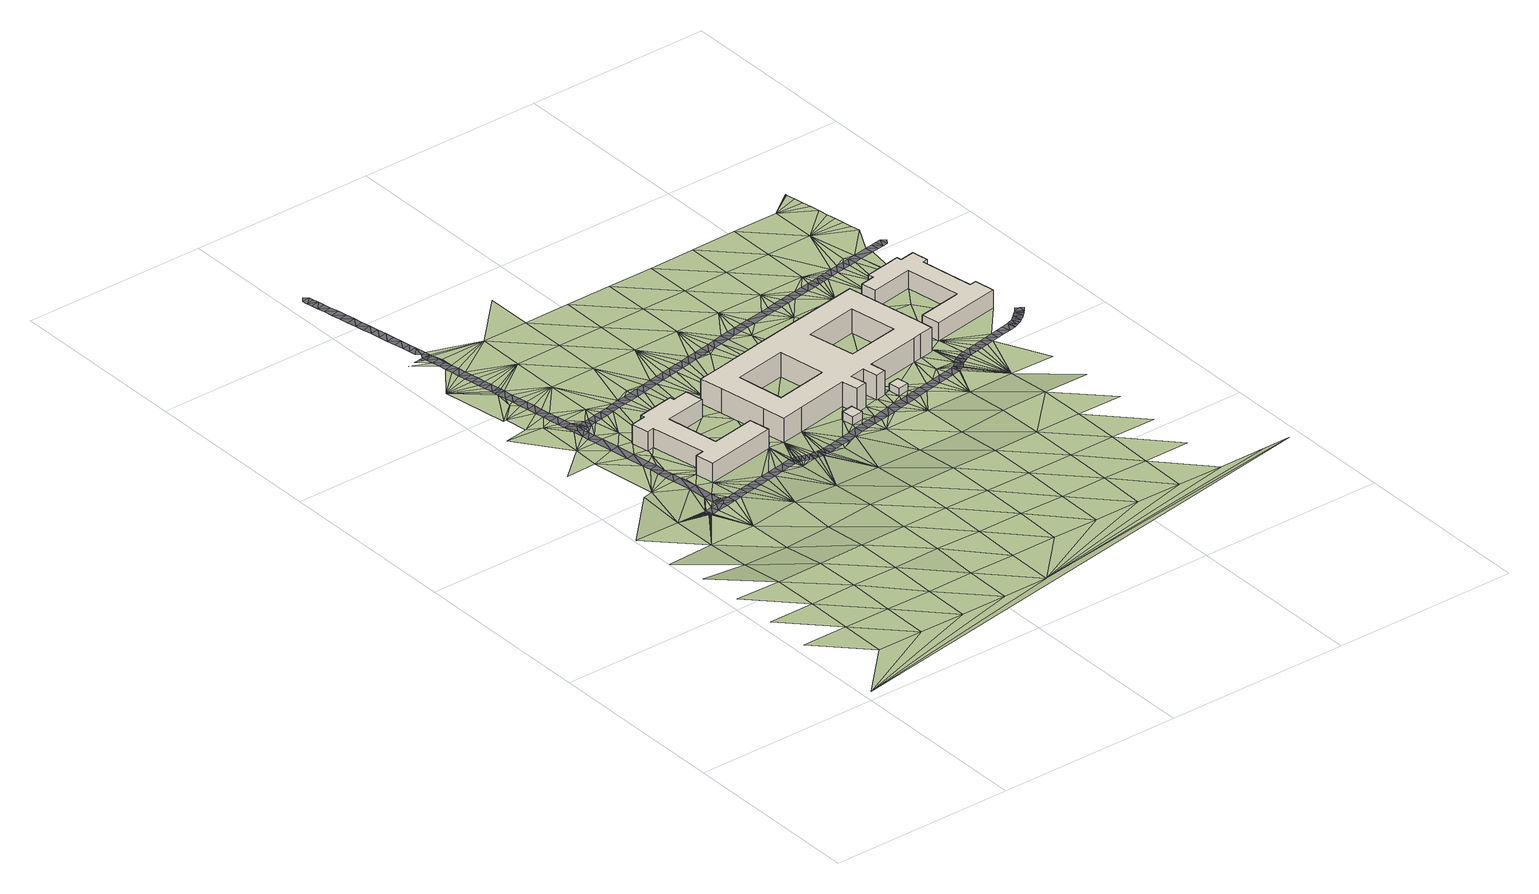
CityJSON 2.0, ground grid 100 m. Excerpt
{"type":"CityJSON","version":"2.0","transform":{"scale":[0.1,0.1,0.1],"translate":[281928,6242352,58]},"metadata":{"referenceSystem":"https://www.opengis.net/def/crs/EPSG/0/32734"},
"CityObjects":{
"building1":{"type":"Building","attributes":{"osm_building":"dormitory","osm_building:levels":"3","osm_residential":"university","osm_address":"Anglo Residence Bellville 7530 Cape Town","plus_code":"4FRW3J8R+3GW","ground_height":60.95,"building_height":9.7,"roof_height":70.65},"geometry":[{"type":"Solid","lod":"1","boundaries":[[[[0,1,2,3]],[[1,4,5,2]],[[4,6,7,5]],[[6,8,9,7]],[[8,10,11,9]],[[10,12,13,11]],[[12,14,15,13]],[[14,16,17,15]],[[16,18,19,17]],[[18,20,21,19]],[[20,22,23,21]],[[22,24,25,23]],[[24,26,27,25]],[[26,28,29,27]],[[28,30,31,29]],[[30,32,33,31]],[[32,34,35,33]],[[34,0,3,35]],[[3,2,5,7,9,11,13,15,17,19,21,23,25,27,29,31,33,35]],[[34,32,30,28,26,24,22,20,18,16,14,12,10,8,6,4,1,0]]]]}]},
"building2":{"type":"Building","attributes":{"osm_building":"yes","osm_building:levels":"1","plus_code":"4FRW3J7R+XVM","ground_height":61.16,"building_height":4.1,"roof_height":65.26},"geometry":[{"type":"Solid","lod":"1","boundaries":[[[[36,37,38,39]],[[37,40,41,38]],[[40,42,43,41]],[[42,44,45,43]],[[44,36,39,45]],[[39,38,41,43,45]],[[44,42,40,37,36]]]]}]},
"building3":{"type":"Building","attributes":{"osm_building":"dormitory","osm_building:levels":"4","osm_residential":"university","osm_type":"multipolygon","osm_address":"Freedom Square Residence Bellville 7530 Cape Town","plus_code":"4FRW3J8R+4WF","ground_height":61.73,"building_height":12.5,"roof_height":74.23},"geometry":[{"type":"Solid","lod":"1","boundaries":[[[[46,47,48,49]],[[47,50,51,48]],[[50,52,53,51]],[[52,54,55,53]],[[54,56,57,55]],[[56,58,59,57]],[[58,60,61,59]],[[60,62,63,61]],[[62,64,65,63]],[[64,66,67,65]],[[66,68,69,67]],[[68,70,71,69]],[[70,72,73,71]],[[72,74,75,73]],[[74,76,77,75]],[[76,78,79,77]],[[78,80,81,79]],[[80,82,83,81]],[[82,84,85,83]],[[84,86,87,85]],[[86,88,89,87]],[[88,90,91,89]],[[90,92,93,91]],[[92,94,95,93]],[[94,96,97,95]],[[96,98,99,97]],[[98,46,49,99]],[[100,101,102,103]],[[101,104,105,102]],[[104,106,107,105]],[[106,100,103,107]],[[108,109,110,111]],[[109,112,113,110]],[[112,114,115,113]],[[114,108,111,115]],[[49,48,51,53,55,57,59,61,63,65,67,69,71,73,75,77,79,81,83,85,87,89,91,93,95,97,99],[103,102,105,107],[111,110,113,115]],[[98,96,94,92,90,88,86,84,82,80,78,76,74,72,70,68,66,64,62,60,58,56,54,52,50,47,46],[106,104,101,100],[114,112,109,108]]]]}]},
"building4":{"type":"Building","attributes":{"osm_building":"yes","osm_building:levels":"1","plus_code":"4FRW3J8V+222","ground_height":61.37,"building_height":4.1,"roof_height":65.47},"geometry":[{"type":"Solid","lod":"1","boundaries":[[[[116,117,118,119]],[[117,120,121,118]],[[120,122,123,121]],[[122,116,119,123]],[[119,118,121,123]],[[122,120,117,116]]]]}]},
"building5":{"type":"Building","attributes":{"osm_building":"dormitory","osm_building:levels":"3","osm_residential":"university","osm_address":"De Beers Residence Bellville 7530 Cape Town","plus_code":"4FRW3J8V+57H","ground_height":61.99,"building_height":9.7,"roof_height":71.69},"geometry":[{"type":"Solid","lod":"1","boundaries":[[[[124,125,126,127]],[[125,128,129,126]],[[128,130,131,129]],[[130,132,133,131]],[[132,134,135,133]],[[134,136,137,135]],[[136,138,139,137]],[[138,140,141,139]],[[140,142,143,141]],[[142,144,145,143]],[[144,146,147,145]],[[146,148,149,147]],[[148,150,151,149]],[[150,152,153,151]],[[152,154,155,153]],[[154,156,157,155]],[[156,158,159,157]],[[158,124,127,159]],[[127,126,129,131,133,135,137,139,141,143,145,147,149,151,153,155,157,159]],[[158,156,154,152,150,148,146,144,142,140,138,136,134,132,130,128,125,124]]]]}]},
"terrain1":{"type":"TINRelief","geometry":[{"type":"CompositeSurface","lod":"1","boundaries":[[[160,161,162]],[[162,163,164]],[[160,165,166]],[[160,162,164]],[[165,167,168]],[[164,163,169]],[[170,165,160]],[[167,171,172]],[[170,160,164]],[[173,167,165]],[[171,174,175]],[[165,170,173]],[[169,163,176]],[[167,177,171]],[[178,179,174]],[[170,164,169]],[[173,177,167]],[[178,180,179]],[[171,181,174]],[[173,170,182]],[[177,181,171]],[[170,169,182]],[[183,178,174]],[[176,163,184]],[[185,177,173]],[[183,174,186]],[[174,187,186]],[[187,174,188]],[[181,189,174]],[[188,174,190]],[[190,174,191]],[[192,191,174]],[[178,193,180]],[[189,192,174]],[[194,195,178]],[[178,195,196]],[[194,178,197]],[[178,196,198]],[[178,198,199]],[[178,200,197]],[[183,200,178]],[[178,199,201]],[[178,201,202]],[[182,185,173]],[[178,202,203]],[[204,178,203]],[[178,204,205]],[[206,178,205]],[[206,207,178]],[[207,208,178]],[[208,209,178]],[[209,210,178]],[[210,211,178]],[[212,181,177]],[[193,178,213]],[[213,178,211]],[[214,215,216]],[[217,192,189]],[[218,217,189]],[[182,169,176]],[[219,218,189]],[[189,220,219]],[[221,220,189]],[[185,212,177]],[[189,222,221]],[[223,211,224]],[[223,224,225]],[[223,225,226]],[[227,223,226]],[[193,228,216]],[[181,229,189]],[[189,230,222]],[[231,232,214]],[[233,232,231]],[[223,213,211]],[[234,193,213]],[[235,227,236]],[[235,237,227]],[[234,238,193]],[[185,182,239]],[[223,227,237]],[[240,193,238]],[[241,193,240]],[[212,229,181]],[[228,193,241]],[[214,216,242]],[[189,243,230]],[[176,239,182]],[[216,228,244]],[[244,242,216]],[[243,189,245]],[[246,247,248]],[[249,231,214]],[[250,246,233]],[[242,251,214]],[[252,253,254]],[[255,253,252]],[[255,252,256]],[[257,214,251]],[[252,258,256]],[[185,259,212]],[[257,260,214]],[[233,231,261]],[[249,214,260]],[[262,263,248]],[[229,264,189]],[[189,264,245]],[[265,266,267]],[[258,252,268]],[[266,258,24]],[[250,233,261]],[[239,259,185]],[[231,249,269]],[[267,266,270]],[[247,246,271]],[[262,248,247]],[[231,269,272]],[[258,268,24]],[[270,265,267]],[[273,246,250]],[[274,265,270]],[[275,231,272]],[[271,246,273]],[[231,275,261]],[[276,277,278]],[[266,24,270]],[[276,278,279]],[[20,277,274]],[[278,280,279]],[[281,263,262]],[[282,263,281]],[[282,283,263]],[[229,212,284]],[[24,268,285]],[[286,263,283]],[[270,20,274]],[[263,286,287]],[[278,277,20]],[[288,280,289]],[[287,290,263]],[[271,291,247]],[[292,245,264]],[[293,263,290]],[[278,294,280]],[[295,247,291]],[[296,263,293]],[[297,298,299]],[[262,247,295]],[[300,263,296]],[[239,176,184]],[[301,288,302]],[[303,304,305]],[[280,294,289]],[[297,299,306]],[[307,308,299]],[[259,284,212]],[[302,307,301]],[[24,285,309]],[[303,305,310]],[[306,299,308]],[[303,311,312]],[[264,313,292]],[[302,288,289]],[[311,303,310]],[[314,294,278]],[[278,20,314]],[[315,316,317]],[[307,318,308]],[[302,318,307]],[[309,319,24]],[[320,321,322]],[[264,229,323]],[[264,324,313]],[[322,317,320]],[[312,325,326]],[[327,326,325]],[[328,321,320]],[[329,321,328]],[[312,311,325]],[[330,259,239]],[[331,24,319]],[[332,302,289]],[[333,313,324]],[[229,284,323]],[[324,264,334]],[[302,335,318]],[[336,337,327]],[[337,336,338]],[[311,339,325]],[[332,289,340]],[[338,336,341]],[[341,336,342]],[[342,336,343]],[[239,184,330]],[[344,345,346]],[[343,336,347]],[[332,348,302]],[[346,349,344]],[[334,333,324]],[[350,325,339]],[[335,302,351]],[[349,346,352]],[[264,353,334]],[[325,336,327]],[[348,354,302]],[[355,347,356]],[[357,355,356]],[[358,357,356]],[[350,359,325]],[[354,351,302]],[[356,360,358]],[[284,259,361]],[[360,356,362]],[[363,362,356]],[[363,356,364]],[[365,264,323]],[[365,353,264]],[[366,24,331]],[[359,367,325]],[[361,259,330]],[[368,369,364]],[[370,371,372]],[[345,369,368]],[[356,347,336]],[[373,354,348]],[[346,345,368]],[[352,346,368]],[[374,352,368]],[[325,367,375]],[[376,374,368]],[[375,336,325]],[[377,323,284]],[[348,378,373]],[[365,379,353]],[[380,366,331]],[[356,368,364]],[[377,284,361]],[[381,336,375]],[[382,371,370]],[[378,348,383]],[[330,184,384]],[[184,163,385]],[[380,386,366]],[[372,371,387]],[[379,365,388]],[[378,389,373]],[[379,388,390]],[[365,323,391]],[[366,386,392]],[[389,378,393]],[[330,384,361]],[[356,336,394]],[[394,336,381]],[[395,390,388]],[[383,396,378]],[[391,323,377]],[[381,397,398]],[[393,378,399]],[[366,392,400]],[[365,401,388]],[[388,402,395]],[[388,403,402]],[[388,404,403]],[[396,405,378]],[[366,400,406]],[[366,406,407]],[[407,408,366]],[[396,409,405]],[[410,404,388]],[[398,397,411]],[[371,382,412]],[[399,378,413]],[[414,410,388]],[[412,387,371]],[[401,365,415]],[[394,381,398]],[[378,405,413]],[[416,414,388]],[[417,382,366]],[[377,361,418]],[[415,365,419]],[[388,420,416]],[[356,421,368]],[[366,408,66]],[[420,388,401]],[[408,422,66]],[[423,398,411]],[[424,365,391]],[[419,365,425]],[[422,426,66]],[[66,426,427]],[[427,428,66]],[[417,366,66]],[[429,66,428]],[[365,424,425]],[[430,66,429]],[[382,417,64]],[[418,361,384]],[[421,356,394]],[[66,430,431]],[[398,423,432]],[[184,433,384]],[[413,405,434]],[[66,64,417]],[[394,398,432]],[[435,66,431]],[[64,412,382]],[[436,405,387]],[[437,66,435]],[[412,438,387]],[[391,377,439]],[[405,440,434]],[[438,436,387]],[[438,412,64]],[[425,424,441]],[[442,443,437]],[[432,444,394]],[[445,441,424]],[[66,437,446]],[[447,405,436]],[[439,377,418]],[[440,405,447]],[[421,448,368]],[[449,445,424]],[[437,443,446]],[[446,443,450]],[[424,451,449]],[[452,449,451]],[[424,391,453]],[[454,440,447]],[[455,368,448]],[[452,451,456]],[[457,446,450]],[[394,444,458]],[[418,384,433]],[[458,421,394]],[[436,459,447]],[[391,439,453]],[[447,460,454]],[[451,461,456]],[[446,457,462]],[[451,424,463]],[[433,184,464]],[[444,465,458]],[[466,460,447]],[[467,461,451]],[[462,468,446]],[[459,466,447]],[[465,469,458]],[[470,439,418]],[[471,448,421]],[[467,451,463]],[[472,424,453]],[[473,474,475]],[[472,463,424]],[[458,469,476]],[[477,466,459]],[[468,478,446]],[[470,418,433]],[[471,421,458]],[[476,479,458]],[[459,480,477]],[[453,439,481]],[[468,482,478]],[[483,458,479]],[[480,459,484]],[[473,475,485]],[[40,482,486]],[[478,487,446]],[[481,439,470]],[[488,448,471]],[[40,478,482]],[[489,458,483]],[[463,490,491]],[[473,492,474]],[[490,463,472]],[[464,184,493]],[[494,40,486]],[[484,459,495]],[[472,453,496]],[[491,490,497]],[[40,494,498]],[[470,433,464]],[[499,471,458]],[[481,496,453]],[[495,459,500]],[[501,497,490]],[[458,489,499]],[[494,502,498]],[[487,478,503]],[[504,484,495]],[[505,498,506]],[[485,492,473]],[[506,503,505]],[[501,490,507]],[[502,508,498]],[[509,490,472]],[[506,487,503]],[[506,498,508]],[[489,510,499]],[[495,511,504]],[[507,490,512]],[[513,481,470]],[[514,488,471]],[[509,472,496]],[[506,508,515]],[[516,499,510]],[[511,495,517]],[[490,518,512]],[[513,470,464]],[[500,517,495]],[[515,508,519]],[[471,499,514]],[[184,520,493]],[[516,521,499]],[[519,522,515]],[[500,523,517]],[[496,481,524]],[[490,525,518]],[[526,499,521]],[[515,527,528]],[[525,490,509]],[[529,523,500]],[[527,515,522]],[[524,481,513]],[[530,499,526]],[[488,514,531]],[[528,527,532]],[[529,533,523]],[[527,522,534]],[[525,535,518]],[[536,509,496]],[[537,527,534]],[[533,529,538]],[[513,464,493]],[[525,539,535]],[[514,499,540]],[[530,540,499]],[[536,496,524]],[[122,537,534]],[[534,541,122]],[[542,538,529]],[[533,538,543]],[[544,545,546]],[[544,537,120]],[[539,525,547]],[[520,184,548]],[[544,120,545]],[[537,122,120]],[[122,541,549]],[[530,550,540]],[[525,509,551]],[[552,543,538]],[[553,545,120]],[[554,547,525]],[[555,538,542]],[[549,116,122]],[[513,556,524]],[[514,557,531]],[[553,117,545]],[[550,558,540]],[[551,509,536]],[[538,559,552]],[[117,553,120]],[[525,560,554]],[[116,549,561]],[[562,563,564]],[[493,556,513]],[[557,514,540]],[[565,540,558]],[[559,538,566]],[[116,567,117]],[[116,561,567]],[[568,560,525]],[[569,540,565]],[[536,524,570]],[[525,551,568]],[[567,571,117]],[[555,572,538]],[[117,573,545]],[[184,385,548]],[[556,570,524]],[[566,538,572]],[[557,574,531]],[[575,563,562]],[[540,569,576]],[[577,560,568]],[[563,578,564]],[[117,571,573]],[[568,579,577]],[[556,493,520]],[[551,536,580]],[[581,566,572]],[[582,557,540]],[[570,583,536]],[[584,573,571]],[[540,576,582]],[[585,579,568]],[[586,572,555]],[[587,581,572]],[[588,584,589]],[[568,551,580]],[[578,563,575]],[[568,590,585]],[[536,583,580]],[[588,573,584]],[[591,570,556]],[[592,574,557]],[[582,576,593]],[[588,589,594]],[[595,587,572]],[[590,568,596]],[[596,568,597]],[[597,568,598]],[[573,588,599]],[[582,592,557]],[[600,582,593]],[[588,594,601]],[[572,602,595]],[[601,603,588]],[[588,604,599]],[[603,605,588]],[[568,606,598]],[[600,607,582]],[[602,572,608]],[[583,570,609]],[[588,605,610]],[[606,568,580]],[[610,611,588]],[[611,604,588]],[[605,603,612]],[[607,613,582]],[[572,586,614]],[[599,604,615]],[[592,616,574]],[[617,598,606]],[[614,608,572]],[[606,618,617]],[[615,604,619]],[[606,620,618]],[[613,621,582]],[[620,606,622]],[[615,619,623]],[[606,624,622]],[[624,606,625]],[[626,627,628]],[[606,627,625]],[[623,629,615]],[[630,580,583]],[[629,631,615]],[[631,632,615]],[[628,627,606]],[[633,615,632]],[[634,628,635]],[[636,614,586]],[[637,592,582]],[[638,615,639]],[[628,606,635]],[[615,633,640]],[[608,614,641]],[[621,637,582]],[[640,639,615]],[[642,643,638]],[[606,644,635]],[[642,638,639]],[[645,641,614]],[[640,646,639]],[[646,647,639]],[[606,580,648]],[[644,606,649]],[[650,636,643]],[[647,651,639]],[[649,652,644]],[[621,653,637]],[[614,636,654]],[[655,616,592]],[[606,656,649]],[[614,657,645]],[[639,651,658]],[[654,636,650]],[[657,614,659]],[[652,649,656]],[[656,606,660]],[[614,661,659]],[[662,637,653]],[[642,663,643]],[[655,592,637]],[[639,658,664]],[[665,661,614]],[[650,643,663]],[[660,606,666]],[[637,662,667]],[[614,654,668]],[[664,669,639]],[[614,670,665]],[[671,637,667]],[[614,668,670]],[[672,666,606]],[[669,673,639]],[[674,637,671]],[[616,655,675]],[[654,676,677]],[[668,654,677]],[[674,678,637]],[[642,142,663]],[[679,655,637]],[[670,668,680]],[[678,679,637]],[[663,681,650]],[[680,668,682]],[[673,148,639]],[[682,668,683]],[[683,684,682]],[[663,142,681]],[[685,683,668]],[[679,686,655]],[[675,655,686]],[[687,684,683]],[[679,688,686]],[[689,687,683]],[[690,688,691]],[[683,685,689]],[[692,690,691]],[[690,686,688]],[[692,693,690]],[[689,685,694]],[[695,694,685]],[[675,686,696]],[[686,690,693]],[[697,698,695]],[[695,699,694]],[[693,700,686]],[[700,693,701]],[[702,696,686]],[[703,686,700]],[[703,704,686]],[[704,705,686]],[[706,686,705]],[[686,706,702]],[[707,696,702]],[[708,696,707]],[[709,696,708]],[[696,709,710]],[[711,696,710]],[[712,696,711]],[[696,712,713]],[[714,696,713]]]}]},
"road1":{"type":"Road","attributes":{"osm_access":"private","osm_highway":"service","osm_is_in":"Bellville Campus, Cape Peninsula University of Technology, Bellville, Western Cape, South Africa","osm_lanes":"2","osm_maxspeed":"30","osm_name":"Science Way","osm_surface":"asphalt"},"geometry":[{"type":"MultiSurface","lod":"1","boundaries":[[[300,345,316]],[[316,344,317]],[[296,369,300]],[[349,320,317]],[[715,716,717]],[[717,718,719]],[[374,329,328]],[[719,715,717]],[[376,719,720]],[[718,720,719]],[[374,328,320]],[[374,720,329]],[[296,293,369]],[[721,716,715]],[[360,287,286]],[[362,363,290]],[[362,290,287]],[[347,281,262]],[[358,283,282]],[[281,355,282]],[[286,283,358]],[[262,295,347]],[[363,364,293]],[[720,374,376]],[[320,352,374]],[[316,345,344]],[[320,349,352]],[[344,349,317]],[[300,369,345]],[[364,369,293]],[[293,290,363]],[[722,723,724]],[[723,725,726]],[[727,724,723]],[[728,729,730]],[[731,732,733]],[[729,734,733]],[[727,732,724]],[[725,723,722]],[[726,725,735]],[[736,730,737]],[[738,739,740]],[[741,742,738]],[[739,743,744]],[[721,745,743]],[[721,746,716]],[[740,739,744]],[[744,743,745]],[[746,721,743]],[[741,738,740]],[[731,747,732]],[[733,734,731]],[[724,732,747]],[[737,748,736]],[[749,736,748]],[[734,729,728]],[[730,736,728]],[[748,741,749]],[[748,742,741]],[[277,276,241]],[[276,228,241]],[[277,241,240]],[[274,238,234]],[[279,228,276]],[[234,213,265]],[[238,274,240]],[[228,279,280]],[[257,251,301]],[[299,260,257]],[[251,242,301]],[[244,280,288]],[[280,244,228]],[[301,307,257]],[[242,288,301]],[[242,244,288]],[[307,299,257]],[[254,235,236]],[[235,253,237]],[[254,253,235]],[[236,750,254]],[[234,265,274]],[[277,240,274]],[[223,237,258]],[[223,266,213]],[[256,258,237]],[[265,213,266]],[[266,223,258]],[[237,255,256]],[[237,253,255]],[[273,250,338]],[[271,273,341]],[[338,250,337]],[[326,275,272]],[[338,341,273]],[[275,326,261]],[[261,327,250]],[[272,269,303]],[[271,341,291]],[[358,360,286]],[[282,357,358]],[[362,287,360]],[[291,343,295]],[[347,295,343]],[[355,357,282]],[[281,347,355]],[[343,291,342]],[[291,341,342]],[[269,751,304]],[[312,326,272]],[[260,751,249]],[[326,327,261]],[[751,260,298]],[[312,272,303]],[[303,269,304]],[[260,299,298]],[[337,250,327]],[[249,751,269]]]}]},
"road2":{"type":"Road","attributes":{"osm_access":"private","osm_highway":"service","osm_lanes":"2","osm_surface":"asphalt"},"geometry":[{"type":"MultiSurface","lod":"1","boundaries":[[[196,197,198]],[[195,194,197]],[[195,197,196]],[[198,197,200]],[[190,191,192]],[[200,190,207]],[[186,187,200]],[[188,190,187]],[[190,200,187]],[[186,200,183]],[[190,226,207]],[[201,199,203]],[[203,199,198]],[[202,201,203]],[[206,204,203]],[[206,205,204]],[[203,198,200]],[[207,210,208]],[[207,206,203]],[[209,208,210]],[[224,211,210]],[[207,224,210]],[[207,203,200]],[[207,226,224]],[[190,192,217]],[[217,218,219]],[[217,219,220]],[[224,226,225]],[[226,190,217]],[[221,226,217]],[[217,220,221]],[[222,227,221]],[[750,222,230]],[[254,750,243]],[[243,750,230]],[[252,243,245]],[[236,222,750]],[[221,227,226]],[[245,268,252]],[[227,222,236]],[[245,292,268]],[[313,285,292]],[[334,319,333]],[[254,243,252]],[[313,333,309]],[[442,419,425]],[[441,442,425]],[[441,445,442]],[[419,442,415]],[[450,445,449]],[[450,449,452]],[[309,285,313]],[[319,309,333]],[[331,319,334]],[[380,331,353]],[[268,292,285]],[[386,379,392]],[[379,386,380]],[[395,392,390]],[[379,390,392]],[[408,395,402]],[[408,402,403]],[[379,380,353]],[[334,353,331]],[[395,400,392]],[[395,408,407]],[[395,407,400]],[[407,406,400]],[[408,403,422]],[[416,420,401]],[[435,416,401]],[[430,404,410]],[[410,414,431]],[[416,435,414]],[[415,437,435]],[[442,437,415]],[[457,450,456]],[[461,457,456]],[[445,450,443]],[[468,467,463]],[[462,461,467]],[[486,463,491]],[[442,445,443]],[[456,450,452]],[[404,430,429]],[[428,403,429]],[[426,422,427]],[[422,403,427]],[[427,403,428]],[[410,431,430]],[[435,401,415]],[[462,457,461]],[[482,468,463]],[[463,486,482]],[[467,468,462]],[[414,435,431]],[[404,429,403]],[[497,486,491]],[[494,497,501]],[[508,501,507]],[[501,502,494]],[[502,501,508]],[[507,512,508]],[[497,494,486]],[[522,519,512]],[[518,522,512]],[[539,534,535]],[[518,535,522]],[[549,539,547]],[[549,547,554]],[[512,519,508]],[[535,534,522]],[[561,554,560]],[[539,541,534]],[[541,539,549]],[[567,561,560]],[[554,561,549]],[[560,577,567]],[[579,585,589]],[[577,579,571]],[[571,579,584]],[[584,579,589]],[[589,590,594]],[[589,585,590]],[[577,571,567]],[[596,601,590]],[[597,601,596]],[[598,617,601]],[[612,617,618]],[[597,598,601]],[[618,620,612]],[[624,625,620]],[[624,620,622]],[[620,625,612]],[[617,612,603]],[[603,601,617]],[[626,611,610]],[[626,604,611]],[[626,610,605]],[[605,612,627]],[[619,626,623]],[[626,619,604]],[[634,623,628]],[[626,628,623]],[[633,634,635]],[[633,635,644]],[[626,605,627]],[[627,612,625]],[[590,601,594]],[[629,632,631]],[[632,629,634]],[[633,632,634]],[[640,633,644]],[[634,629,623]],[[644,651,647]],[[651,652,656]],[[644,647,646]],[[664,660,666]],[[658,656,660]],[[669,666,752]],[[646,640,644]],[[644,652,651]],[[651,656,658]],[[664,666,669]],[[664,658,660]],[[753,754,755]],[[752,673,669]],[[673,754,753]],[[755,756,753]],[[752,754,673]],[[757,756,755]],[[758,759,760]],[[758,760,757]],[[761,757,762]],[[763,762,764]],[[762,763,761]],[[757,760,762]],[[758,757,755]],[[764,765,766]],[[766,767,763]],[[767,768,769]],[[768,770,769]],[[771,763,767]],[[763,764,766]],[[769,770,772]],[[767,769,771]],[[773,774,772]],[[772,775,769]],[[775,772,774]],[[776,777,774]],[[777,778,779]],[[780,774,773]],[[777,776,778]],[[778,776,781]],[[782,778,781]],[[776,774,780]]]}]},
"road3":{"type":"Road","attributes":{"osm_access":"private","osm_highway":"service","osm_is_in":"Bellville Campus, Cape Peninsula University of Technology, Bellville, Western Cape, South Africa","osm_lanes":"2","osm_maxspeed":"20","osm_name":"Mechanical Way","osm_source":"City of Cape Town","osm_surface":"asphalt"},"geometry":[{"type":"MultiSurface","lod":"1","boundaries":[[[304,751,298]],[[305,297,306]],[[311,306,308]],[[298,297,305]],[[339,308,318]],[[304,298,305]],[[311,310,306]],[[305,306,310]],[[318,350,339]],[[339,311,308]],[[359,350,335]],[[335,351,359]],[[335,350,318]],[[354,367,359]],[[375,367,373]],[[373,367,354]],[[354,359,351]],[[381,389,393]],[[393,399,397]],[[389,375,373]],[[423,411,399]],[[375,389,381]],[[397,399,411]],[[393,397,381]],[[432,434,440]],[[444,440,454]],[[413,434,432]],[[413,423,399]],[[469,454,460]],[[432,440,444]],[[465,444,454]],[[432,423,413]],[[460,476,469]],[[469,465,454]],[[477,479,476]],[[476,466,477]],[[466,476,460]],[[477,480,483]],[[484,489,480]],[[480,489,483]],[[477,483,479]],[[504,511,510]],[[511,517,521]],[[484,504,510]],[[526,517,523]],[[489,484,510]],[[521,516,511]],[[510,511,516]],[[526,533,530]],[[526,521,517]],[[543,550,530]],[[530,533,543]],[[523,533,526]],[[543,552,558]],[[558,550,543]],[[552,559,558]],[[558,559,565]],[[566,581,569]],[[559,566,565]],[[576,581,587]],[[569,581,576]],[[593,576,587]],[[569,565,566]],[[595,602,600]],[[607,600,602]],[[602,608,607]],[[595,600,593]],[[593,587,595]],[[608,641,613]],[[641,645,621]],[[653,621,645]],[[662,657,659]],[[613,641,621]],[[662,659,661]],[[657,662,645]],[[671,665,670]],[[674,670,680]],[[661,665,671]],[[679,680,682]],[[608,613,607]],[[653,645,662]],[[671,667,661]],[[662,661,667]],[[680,678,674]],[[674,671,670]],[[679,678,680]],[[684,688,682]],[[679,682,688]],[[688,684,691]],[[684,687,691]],[[687,689,692]],[[693,692,694]],[[694,692,689]],[[687,692,691]],[[701,699,783]],[[784,783,785]],[[694,699,693]],[[786,785,787]],[[693,699,701]],[[784,785,788]],[[783,784,701]],[[786,788,785]],[[787,789,786]]]}]}
},
"vertices":[
[874,2462,22],[788,2447,22],[788,2447,127],[874,2462,127],[784,2470,22],[784,2470,127],[778,2469,22],[778,2469,127],[586,2436,22],[586,2436,127],[581,2435,22],[581,2435,127],[584,2414,22],[584,2414,127],[502,2400,22],[502,2400,127],[518,2305,22],[518,2305,127],[558,2312,22],[558,2312,127],[610,2011,22],[610,2011,127],[566,2004,22],[566,2004,127],[584,1904,22],[584,1904,127],[971,1970,22],[971,1970,127],[952,2083,22],[952,2083,127],[713,2042,22],[713,2042,127],[665,2326,22],[665,2326,127],[891,2365,22],[891,2365,127],
[1449,1949,27],[1386,1939,27],[1386,1939,73],[1449,1949,73],[1396,1874,27],[1396,1874,73],[1460,1884,27],[1460,1884,73],[1451,1941,27],[1451,1941,73],
[1991,2638,27],[1864,2617,27],[1864,2617,162],[1991,2638,162],[1579,2570,27],[1579,2570,162],[1517,2560,27],[1517,2560,162],[1431,2545,27],[1431,2545,162],[1369,2535,27],[1369,2535,162],[1089,2485,27],[1089,2485,162],[963,2464,27],[963,2464,162],[985,2339,27],[985,2339,162],[1029,2081,27],[1029,2081,162],[1050,1958,27],[1050,1958,162],[1173,1980,27],[1173,1980,162],[1460,2032,27],[1460,2032,162],[1476,1946,27],[1476,1946,162],[1539,1957,27],[1539,1957,162],[1523,2043,27],[1523,2043,162],[1605,2056,27],[1605,2056,162],[1620,1975,27],[1620,1975,162],[1675,1984,27],[1675,1984,162],[1674,1987,27],[1674,1987,162],[1660,2066,27],[1660,2066,162],[1667,2067,27],[1667,2067,162],[1954,2117,27],[1954,2117,162],[2000,2125,27],[2000,2125,162],[2077,2137,27],[2077,2137,162],[2058,2258,27],[2058,2258,162],[2012,2516,27],[2012,2516,162],[1439,2154,27],[1152,2104,27],[1152,2104,162],[1439,2154,162],[1111,2361,27],[1111,2361,162],[1393,2408,27],[1393,2408,162],[1932,2238,27],[1648,2191,27],[1648,2191,162],[1932,2238,162],[1600,2445,27],[1600,2445,162],[1888,2495,27],[1888,2495,162],
[1775,1937,34],[1765,2001,34],[1765,2001,75],[1775,1937,75],[1707,1992,34],[1707,1992,75],[1717,1928,34],[1717,1928,75],
[2358,2714,38],[2354,2740,38],[2354,2740,137],[2358,2714,137],[2348,2739,38],[2348,2739,137],[2156,2707,38],[2156,2707,137],[2159,2686,38],[2159,2686,137],[2160,2677,38],[2160,2677,137],[2082,2664,38],[2082,2664,137],[2095,2580,38],[2095,2580,137],[2324,2618,38],[2324,2618,137],[2374,2319,38],[2374,2319,137],[2135,2279,38],[2135,2279,137],[2152,2179,38],[2152,2179,137],[2528,2242,38],[2528,2242,137],[2510,2351,38],[2510,2351,137],[2473,2345,38],[2473,2345,137],[2425,2634,38],[2425,2634,137],[2453,2639,38],[2453,2639,137],[2438,2727,38],[2438,2727,137],
[253,502,56],[5,502,57],[253,252,53],[5,2,49],[502,252,52],[253,752,59],[5,752,59],[253,1001,56],[5,1001,60],[750,252,51],[502,502,56],[253,1251,25],[5,1251,47],[502,752,62],[253,1501,11],[5,1501,1],[999,252,50],[502,1001,57],[253,1751,5],[5,1751,10],[253,2000,22],[502,1251,21],[750,502,54],[400,1705,14],[1248,252,49],[750,752,60],[401,1704,14],[403,1702,14],[405,1701,14],[502,1501,16],[407,1700,14],[408,1699,14],[410,1698,14],[309,2012,22],[397,1711,14],[396,1713,14],[395,1715,14],[398,1709,14],[395,1717,14],[395,1719,14],[399,1707,14],[395,1722,14],[395,1724,14],[396,1726,14],[397,1728,14],[398,1730,14],[399,1732,14],[400,1733,14],[401,1735,14],[403,1736,14],[405,1738,14],[407,1739,14],[750,1001,59],[463,1925,22],[253,2500,29],[85,2359,26],[249,2362,28],[412,1698,14],[415,1697,14],[417,1697,14],[419,1697,14],[421,1698,14],[461,1705,14],[479,1830,14],[409,1740,14],[411,1740,14],[413,1741,14],[452,1749,14],[415,2212,27],[750,1251,35],[520,1717,14],[253,2750,31],[55,2770,29],[181,2790,31],[447,2021,22],[489,1769,14],[491,1756,14],[487,1782,14],[439,2069,22],[999,502,54],[431,2117,22],[423,2164,27],[382,2404,30],[577,1726,14],[398,2308,27],[614,1732,14],[161,2910,33],[253,2999,33],[143,2907,33],[343,2634,31],[304,2871,31],[366,2499,29],[569,1770,14],[533,1775,14],[534,1764,14],[531,1788,14],[531,1789,14],[358,2547,29],[523,1837,14],[999,752,65],[352,2580,29],[312,2825,31],[265,3104,33],[87,3263,33],[750,1501,48],[490,2028,22],[507,1933,22],[502,2000,22],[607,1776,14],[333,2692,31],[567,2004,22],[288,2964,33],[327,2732,31],[296,2918,33],[482,2076,22],[319,2778,31],[466,2172,27],[474,2124,22],[502,2250,27],[458,2220,27],[442,2315,27],[262,3123,33],[259,3141,35],[253,3182,35],[999,1001,63],[654,1784,16],[246,3222,35],[239,3263,35],[425,2411,30],[502,2400,30],[232,3303,35],[281,3011,33],[661,1740,16],[226,3343,35],[518,2305,27],[273,3057,33],[219,3384,36],[404,2622,30],[390,2619,30],[395,2588,30],[212,3424,36],[409,2507,30],[502,2500,30],[377,2700,31],[383,2663,33],[396,2665,33],[419,2624,30],[401,2554,30],[444,2629,33],[702,1792,16],[411,2668,33],[437,2672,33],[370,2739,31],[709,1748,16],[558,2312,27],[94,3551,34],[206,3465,36],[199,3505,36],[469,2633,33],[749,1799,16],[192,3545,36],[163,3563,36],[136,3559,36],[999,1251,58],[750,1751,16],[502,2750,34],[363,2785,31],[355,2832,31],[190,3558,36],[188,3568,36],[1248,502,53],[797,1807,16],[581,2435,30],[756,1756,16],[804,1764,16],[511,2640,33],[502,2999,35],[347,2878,33],[340,2925,33],[462,2676,33],[585,2414,30],[332,2971,33],[324,3018,33],[317,3064,33],[249,3472,36],[256,3432,36],[253,3499,36],[309,3111,33],[586,2436,30],[242,3512,36],[503,2683,33],[552,2647,33],[236,3553,36],[851,1771,16],[593,2655,33],[306,3130,35],[502,3249,37],[303,3148,35],[296,3189,35],[544,2691,33],[289,3229,35],[1248,752,60],[283,3270,35],[276,3310,35],[269,3351,35],[999,1501,40],[971,1970,27],[586,2698,33],[502,3499,38],[263,3391,36],[713,2042,27],[750,2250,30],[665,2326,30],[634,2662,36],[234,3565,36],[627,2705,36],[228,3597,36],[1248,1001,64],[750,2500,33],[898,1779,19],[844,1815,16],[668,2712,36],[952,2083,27],[778,2469,33],[1496,502,51],[2894,499,45],[891,1823,19],[891,2365,32],[999,1751,19],[676,2669,36],[946,1787,19],[1248,1251,60],[939,1830,19],[717,2676,36],[750,2999,37],[991,1794,19],[784,2470,33],[710,2719,36],[750,2750,36],[762,2684,36],[986,1838,19],[1086,1770,19],[1002,1794,19],[1012,1794,19],[1025,1790,19],[874,2462,33],[988,1838,19],[991,1838,19],[1004,1838,19],[788,2447,33],[1040,1785,19],[754,2727,36],[999,2250,32],[807,2692,36],[1061,1778,19],[1108,1767,19],[1082,1771,19],[999,2000,27],[1496,752,60],[1131,1764,21],[1084,1771,19],[750,3249,39],[1017,1838,19],[799,2735,36],[1248,1501,39],[1133,1764,21],[1019,1837,19],[1021,1837,19],[1023,1837,19],[1038,1832,19],[1053,1827,19],[1074,1820,19],[844,2743,36],[1745,502,50],[851,2699,36],[1094,1814,19],[963,2464,36],[1115,1811,19],[985,2338,32],[1496,1001,62],[896,2707,39],[1136,1764,21],[1135,1808,21],[1151,1809,21],[889,2751,39],[1154,1765,21],[1172,1980,29],[999,2500,36],[750,3499,39],[1172,1766,21],[1168,1810,21],[1248,1751,21],[1174,1766,21],[1496,1251,61],[941,2715,39],[750,3748,38],[1218,1774,21],[1211,1817,21],[999,2999,40],[1089,2485,36],[986,2723,39],[1263,1782,21],[1256,1825,21],[1352,1797,21],[1993,502,48],[933,2758,39],[1030,2731,39],[1308,1789,21],[1300,1832,21],[978,2766,39],[1745,752,55],[999,3249,40],[1496,1501,36],[1248,2250,35],[1111,2361,37],[1152,2104,37],[1023,2774,39],[1075,2739,39],[1386,1939,32],[1068,2782,39],[1120,2746,39],[1745,1001,60],[1345,1840,21],[1112,2790,39],[1165,2754,42],[1439,2154,37],[1390,1848,27],[1460,2032,32],[999,3499,40],[1157,2798,42],[1496,1751,27],[1397,1804,27],[1393,2408,37],[2242,502,46],[1434,1855,27],[1248,2750,42],[1745,1251,60],[1442,1812,27],[1460,1884,32],[1248,2999,42],[1369,2535,39],[1486,1820,27],[1479,1863,27],[1449,1949,32],[1210,2762,42],[1451,1941,32],[1476,1946,32],[1531,1827,27],[1523,1871,27],[1745,1501,37],[1202,2805,42],[1254,2770,42],[1575,1835,27],[1993,752,56],[1248,3249,41],[1539,1957,32],[1247,2813,42],[1299,2778,42],[1620,1843,27],[1568,1878,32],[2490,502,43],[1292,2821,42],[1612,1886,32],[1344,2786,42],[1993,1001,60],[1745,1751,30],[1336,2829,42],[1620,1975,32],[1523,2043,32],[1431,2545,41],[1381,2837,45],[1248,3499,42],[1605,2056,32],[1389,2793,45],[1657,1894,34],[1665,1850,30],[1993,1251,62],[1675,1984,34],[1496,2750,45],[1709,1858,30],[1496,2999,44],[1702,1901,34],[1517,2560,41],[1433,2801,45],[1674,1987,34],[1667,2067,34],[1660,2066,34],[1754,1865,30],[2739,502,44],[1746,1909,34],[1426,2845,45],[1993,1501,54],[1480,2809,45],[1745,2000,34],[1798,1873,30],[1578,2570,41],[2242,752,51],[1496,3249,42],[1472,2852,45],[1526,2817,45],[1843,1881,34],[1791,1917,34],[1648,2191,37],[1745,2250,38],[1600,2445,37],[1519,2860,45],[1572,2824,45],[1835,1924,34],[1993,1751,32],[1565,2868,45],[2242,1001,58],[1880,1932,35],[1745,2750,44],[1954,2117,35],[1496,3499,42],[1932,2238,37],[1658,2883,44],[1888,1888,35],[1888,2495,37],[1932,1896,35],[2242,1501,58],[1665,2840,44],[1745,2999,44],[2242,1251,60],[1925,1940,35],[1977,1904,35],[1865,2617,42],[1711,2848,44],[1993,2000,35],[1969,1947,35],[2021,1911,35],[2490,752,50],[1745,3249,43],[1704,2891,44],[2014,1955,35],[1758,2855,44],[2066,1919,35],[2068,1920,35],[2071,1920,35],[2000,2125,35],[1750,2899,44],[2056,1962,35],[1804,2863,44],[2067,1967,35],[2098,1995,35],[2084,1980,35],[2242,1751,34],[1797,2906,44],[1850,2871,44],[2490,1001,55],[2095,1992,35],[2096,1994,35],[2075,1970,35],[1843,2914,44],[1993,2750,45],[2077,2138,40],[1745,3499,44],[2084,1926,35],[2097,1932,35],[2099,1996,35],[2100,1933,35],[1890,2922,44],[2102,1934,35],[2114,2006,35],[2103,1936,35],[2105,1938,35],[2126,1961,35],[2116,1950,35],[2138,1969,35],[2128,2015,35],[2490,1251,58],[2131,2017,35],[2133,2018,35],[2157,2027,35],[2151,1977,35],[2172,1985,35],[1991,2638,45],[1993,2999,44],[2058,2258,40],[2152,2180,40],[2181,2036,35],[1897,2878,44],[2135,2279,40],[2012,2516,42],[2195,1994,35],[1943,2886,44],[2183,2036,35],[2185,2037,35],[2490,1501,55],[2242,2000,35],[2095,2580,42],[2224,2044,35],[2232,2001,35],[1936,2930,44],[2082,2664,45],[1993,3249,45],[2272,2009,35],[1989,2894,44],[2263,2052,35],[1990,2894,44],[2311,2016,35],[2020,2900,44],[1982,2937,44],[2242,2500,42],[2303,2060,35],[2049,2905,44],[2350,2024,35],[2012,2943,44],[2156,2707,44],[2342,2067,35],[2079,2911,44],[2041,2948,44],[2490,1751,30],[2382,2075,35],[2071,2954,44],[1993,3499,46],[2160,2677,44],[2159,2686,44],[2101,2960,44],[2141,2966,44],[2109,2916,44],[2324,2618,42],[2148,2923,44],[2242,2750,44],[2188,2929,44],[2348,2739,44],[2242,3249,45],[2228,2936,44],[2181,2973,44],[2268,2942,44],[2242,2999,44],[2221,2979,44],[2261,2986,44],[2300,2992,44],[2308,2949,44],[2354,2740,44],[2242,3499,46],[2358,2714,44],[2438,2727,42],[2387,2962,43],[2455,3147,44],[2380,3005,43],[2412,3393,46],[2447,3196,44],[2438,3245,44],[2430,3295,44],[2421,3344,44],[2404,3443,46],[2395,3492,46],[2387,3541,46],[2378,3590,46],[2378,3592,46],[2378,3595,46],[2378,3597,46],[2378,3598,46],
[211,3693,37],[168,3685,37],[174,3647,37],[181,3611,36],[218,3655,37],[206,3593,36],[202,3741,37],[107,4276,36],[63,4268,36],[112,4248,36],[102,4301,36],[59,4295,36],[68,4240,36],[142,4077,38],[90,4117,36],[99,4069,36],[125,4173,36],[75,4203,36],[82,4165,36],[134,4125,38],[77,4319,36],[151,4029,38],[108,4021,36],[133,3877,38],[142,3829,37],[177,3885,38],[168,3933,38],[125,3925,36],[150,3781,37],[185,3837,37],[194,3789,37],[159,3733,37],[118,4210,36],[116,3973,36],[159,3981,38],[516,1739,14],[365,2637,31],
[2390,2032,35],[2421,2082,35],[2429,2039,35],[2469,2047,35],[2460,2090,35],[2498,2097,35],[2508,2054,35],[2510,2055,35],[2512,2056,35],[2514,2104,35],[2531,2063,35],[2531,2110,35],[2549,2071,35],[2552,2072,35],[2554,2073,35],[2569,2084,35],[2585,2095,35],[2558,2130,38],[2587,2096,35],[2544,2120,35],[2601,2109,35],[2615,2122,35],[2584,2153,38],[2571,2142,38],[2623,2132,37],[2590,2161,38],[2627,2170,37],[2604,2177,38],[2616,2124,35],[2643,2155,37],[2644,2157,37],
[2427,2968,43],[2420,3012,43],[2457,2973,43],[2478,3021,43],[2485,2978,43],[2450,3017,43],[2503,3003,43]
]}
